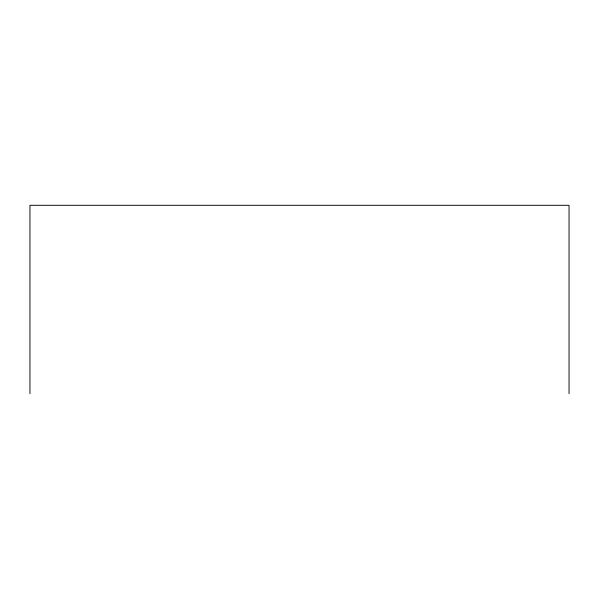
<?xml version="1.0" encoding="UTF-8"?>
<svg xmlns="http://www.w3.org/2000/svg" width="599" height="599" viewBox="0 0 599 599"><rect width="100%" height="100%" fill="white"/><g stroke="black" fill="none" stroke-linecap="round" stroke-linejoin="round"><path stroke-width="0.9" d="M569.05 393.7L569.05 205.3L29.95 205.3L29.95 393.7"/></g></svg>
